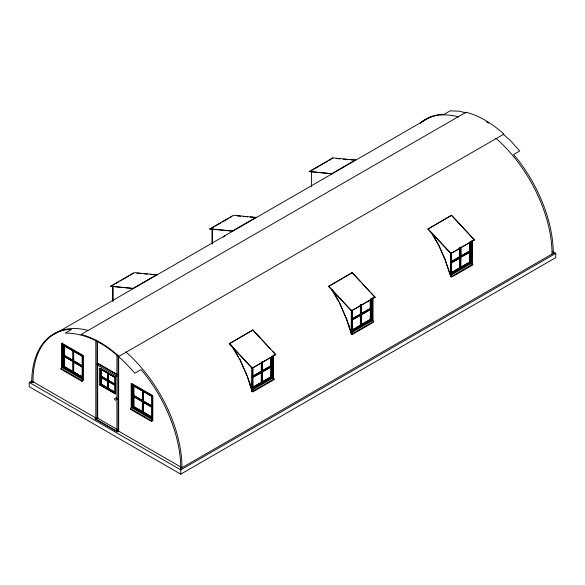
<?xml version="1.0" encoding="UTF-8"?>
<svg xmlns="http://www.w3.org/2000/svg" width="585" height="585" viewBox="0 0 585 585"><rect width="100%" height="100%" fill="white"/><g stroke="black" fill="none" stroke-linecap="round" stroke-linejoin="round"><path stroke-width="0.88" d="M229.254 343.783L252.947 329.955L275.711 354.627L252.113 368.25L229.254 343.783L252.947 329.955M252.113 368.25L275.806 354.415M328.594 286.431L352.287 272.603L375.051 297.275L351.453 310.891L328.594 286.431L352.287 272.603M351.453 310.891L375.146 297.063M427.935 229.079L451.627 215.251L474.391 239.916L450.794 253.539L427.935 229.079L451.627 215.251M450.794 253.539L474.486 239.711M62.156 343.322L83.267 355.512L83.267 380.608L82.024 381.325L60.913 369.135L61.659 367.27L61.659 343.614L62.778 342.964M82.024 381.325L82.77 379.46L82.77 355.797L61.659 343.614L62.281 344.689L62.281 367.629L63.648 366.839M151.559 421.471L130.455 409.281L131.201 407.416L131.201 383.76L152.305 395.95L152.305 419.606L151.559 421.471L152.802 420.754L152.802 395.657L131.691 383.475M223.382 237.188L224.625 235.865M118.653 356.287L118.653 431.145L117.417 431.862L95.062 418.962L95.808 417.814L95.808 340.872M117.417 431.862L118.155 430.721L118.155 355.585M114.601 398.487L114.484 399.46L115.501 400.359M110.514 286.233L133.475 288.485L110.514 286.233L134.104 272.61L157.065 274.862M209.854 228.874L232.815 231.133L209.854 228.874L233.444 215.258L256.405 217.51L250.248 216.991M309.194 171.522L332.156 173.782L309.194 171.522L332.785 157.899L355.746 160.158L350.466 159.712M110.609 286.548L114.543 284.281M116.115 283.374L118.477 282.007M120.049 281.1L121.621 280.193M123.194 279.286L128.7 276.105M130.272 275.199L133.417 273.385M209.949 229.196L213.883 226.929M215.455 226.022L220.962 222.841M222.534 221.934L228.04 218.753M229.612 217.847L231.974 216.487M311.651 170.484L327.381 161.401M328.953 160.495L332.785 157.899M133.373 288.164L156.97 274.548M232.713 230.812L256.31 217.189M332.053 173.46L355.651 159.837M49.162 337.165L430.874 116.788M82.251 378.159L63.151 367.124L63.897 366.7L64.145 345.333L64.145 355.512L72.957 360.601L63.897 355.658L64.394 355.366L70.266 358.766M64.145 356.375L72.957 361.464L64.145 356.375L64.145 366.554L72.708 371.789L72.708 350.569M73.951 350.707L73.454 350.993L73.454 372.214L73.951 371.928L78.361 374.473M31.627 381.025L29.25 382.4L29.25 386.7L180.743 474.164L555.75 257.656L555.75 253.356L552.591 251.528M33.316 381.486L31.736 382.4A105.366 60.833 60 0 1 68.986 329.399L71.472 329.494L65.264 333.084C93.527 333.033 117.285 352.821 134.799 373.23L141.007 369.647L143.493 372.418A105.366 60.833 60 0 1 180.743 468.424L553.264 253.356A105.366 60.833 60 0 0 516.014 157.343L513.528 154.572L519.736 150.981L510.449 140.619L503.188 134.184M82.149 379.102L82.149 356.155L82.77 355.797M67.334 368.104L64.394 366.407L63.897 366.7L82.273 377.31M82.522 366.985L73.454 362.035L82.273 367.124M97.549 363.036L97.051 363.329L116.92 374.795L117.417 374.51L97.549 363.036L97.549 341.209M99.903 368.272L115.552 377.018L114.806 377.449L114.806 392.506L115.303 393.939L99.903 385.047L99.903 368.272L115.303 377.164L115.303 393.939M104.071 370.963L100.898 369.42L100.898 384.477L114.806 392.506L115.303 392.221L111.647 390.107M107.976 372.93L107.479 373.223L107.479 388.279L107.976 387.987L101.395 384.191L99.903 385.047M115.055 377.303L108.225 373.647L108.225 388.703L108.722 388.418L110.185 389.266M107.976 380.893L107.479 381.179L100.898 377.376L101.395 377.091L101.395 384.191M151.807 417.456L133.431 406.846L133.431 385.625L133.68 395.657L142.499 400.747L133.431 395.804L133.928 395.518L133.928 386.188M142.499 390.568L142.25 411.935L133.68 406.699L133.68 396.52L142.499 401.61L133.431 396.667L133.928 396.374L133.928 406.56L131.815 407.774L131.815 384.835L131.201 383.76M95.808 417.814L97.051 418.531L98.17 417.887M151.573 405.705L143.493 401.039L142.996 401.325L151.807 406.414M151.683 419.248L151.683 396.308L152.305 395.95M152.056 407.131L142.996 402.18L151.807 407.277M150.835 416.323L143.493 412.074L142.996 412.366L142.996 391.146M246.877 375.702L239.682 358.971L247.126 375.555L251.967 391.233L252.215 367.219M328.69 286.226L351.556 310.686L351.307 333.881L346.218 318.35L339.022 301.619L332.024 289.502M428.03 228.874L450.896 253.334L450.647 276.529L445.558 260.998L438.355 244.267L431.796 232.903M346.218 318.35L339.395 302.452M445.558 260.998L451.02 276.764M252.215 376.491L261.034 371.395L261.532 371.687L252.713 376.777L252.464 367.3M269.861 366.305L261.78 370.97L262.277 371.256L271.089 366.166L270.592 365.881M353.757 317.86L359.636 314.467M361.852 313.187L367.731 309.794M451.627 261.356L459.715 256.691L460.205 256.976L451.393 262.065M461.192 255.835L469.272 251.17L469.77 251.455L460.951 256.552L460.702 247.075M252.464 376.63L261.283 371.541L261.283 363.058M451.145 261.926L459.956 256.837L459.956 247.506M460.702 256.405L469.521 251.316L469.521 242.833M254.665 376.221L261.532 372.543L252.464 377.493L252.713 387.818L271.089 377.208L271.089 356.835M270.84 366.883L262.029 371.972L262.029 382.151L270.84 377.062L271.089 367.022L262.277 372.118L261.78 371.826M360.623 315.052L351.804 320.141L360.872 315.191L360.623 325.231L352.053 330.459L370.429 319.849L370.429 299.476M362.1 314.196L369.449 309.955M451.145 262.782L460.205 257.839L451.393 262.928M461.441 256.844L468.79 252.603M254.416 386.254L261.034 382.436L261.532 382.729L261.532 362.356M262.511 381.581L270.592 376.916L272.705 378.137L272.705 356.075M352.287 329.75L355.227 328.053M356.696 327.205L360.375 325.084L360.872 325.37L360.872 304.997M361.852 324.229L369.932 319.564L372.045 320.785L372.045 298.723M451.627 272.398L459.715 267.733L460.205 268.018L460.205 247.645M461.192 266.877L469.272 262.212L471.386 263.433L471.386 241.371M252.464 387.672L261.283 382.583L261.283 372.404M451.145 272.968L459.956 267.879L459.956 257.692M460.702 267.447L469.521 262.358L469.77 252.318L460.702 257.268L460.702 267.447L460.951 247.214M255.294 386.612L257.583 385.288M457.792 269.7L459.32 268.822M252.486 388.52L271.586 377.493M351.826 331.168L370.927 320.141L370.927 298.964M451.159 273.817L452.688 272.932M454.216 272.047L470.267 262.789L470.267 241.612M252.735 388.667L271.835 377.632L271.835 356.455M352.068 331.315L371.175 320.28L371.175 299.103M451.408 273.955L470.516 262.928L470.516 241.751M472.256 241.042L472.007 264.201L472.007 240.296M252.961 391.116L274.072 378.926L273.327 377.778L252.215 389.968L252.961 391.833L251.718 391.116M352.302 333.757L373.413 321.575L372.667 320.426L351.556 332.616L352.302 334.474L351.058 333.757M451.642 276.405L472.753 264.223L472.007 263.075L450.896 275.257L451.642 277.122L472.753 264.939L472.753 264.223M252.961 391.833L274.072 379.643L274.072 378.926M352.302 334.474L373.413 322.291L373.413 321.575M552.437 253.356L555.75 253.356L180.743 469.865L29.25 382.4L34.215 382.4M336.404 158.52L339.922 158.82M343.439 159.113L346.956 159.412M237.064 215.872L240.581 216.172M243.214 216.392L247.616 216.764M136.846 273.151L141.241 273.524M143.873 273.751L147.391 274.043M150.908 274.343L154.425 274.643M466.179 112.993L459.488 111.201L450.201 110.836L443.993 114.419L441.507 114.324A105.366 60.833 60 0 0 420.322 123.23M369.932 308.522L370.429 308.814L361.61 313.904L361.113 313.611M361.113 314.474L361.61 314.759L370.429 309.67L370.181 319.71L361.362 324.799L361.362 314.62M361.113 324.653L361.61 324.946L361.61 304.573M261.78 382.005L262.277 382.297L262.277 361.925M66.346 346.605L67.816 347.453M71.487 349.574L72.957 350.422M74.441 351.278L75.911 352.126M77.381 352.974L82.522 355.943M134.418 385.903L135.888 386.751M137.351 387.599L141.76 390.144M145.446 392.272L146.915 393.12M148.385 393.968L152.056 396.089M63.897 345.479L82.273 356.089M133.431 385.625L151.807 396.235M62.281 344.689L82.149 356.155M97.051 364.762L116.92 376.228M131.815 384.835L151.683 396.308M105.534 371.811L106.996 372.652M114.806 377.449L100.898 369.42L100.152 368.133L100.152 384.908L115.552 393.793M102.126 376.652L107.976 380.031L107.479 380.316L100.898 376.521L101.395 376.228L101.395 369.135M115.303 384.257L108.722 380.462L108.225 380.747L115.055 384.403L108.474 380.601L108.474 373.508M81.3 365.128L73.951 360.886L73.454 361.179L82.273 366.268M134.667 395.943L142.747 400.608M82.522 366.122L73.703 361.033L73.703 351.702M152.056 406.268L143.245 401.178L143.245 390.999M101.878 377.654L107.728 381.032L107.728 388.133L101.146 384.33L101.146 377.237M109.205 381.888L115.055 385.266L108.474 381.464L108.474 388.564L115.055 392.359M68.796 368.952L71.736 370.649M79.831 375.321L81.3 376.17M134.667 406.984L142.747 411.65M82.522 377.164L73.703 372.075L73.703 361.896M152.056 417.31L143.245 412.22L143.245 402.041M75.107 373.457L76.635 374.341M78.163 375.219L79.692 376.104M82.5 378.012L63.399 366.985L63.399 344.923M133.702 407.57L152.041 418.158M151.793 418.304L132.685 407.277L132.685 385.215M61.659 367.27L82.77 379.46M131.201 407.416L152.305 419.606M60.913 368.418L82.024 380.608M130.455 408.564L151.559 420.754M117.541 429.639L97.673 418.173L97.673 364.404M118.155 430.721L116.92 430.004L116.92 354.788M95.662 417.873L32.972 381.683A105.366 60.833 60 0 1 87.779 330.349M118.506 431.065L181.204 467.261M95.062 418.604L117.417 431.503M486.406 121.695L488.563 123.157M452.147 216.121L474.391 239.916M352.185 272.807L360.221 281.407M362.071 283.389L369.486 291.323M370.722 292.646L375.051 297.275M252.844 330.167L260.259 338.093M261.495 339.417L270.146 348.675M272.617 351.322L275.711 354.627M229.349 343.578L252.215 368.038M431.116 232.289L438.114 244.413M331.775 289.648L338.773 301.765M232.684 346.854L238.366 356.704M231.119 344.726L239.433 359.117M438.728 245.093L445.434 260.025M471.685 262.329L472.256 264.054M346.466 318.203L351.68 334.115M247.404 376.396L252.34 391.475M469.77 242.124L469.77 262.497L451.393 273.107L451.393 252.735M459.715 247.36L459.715 256.691M459.715 257.554L459.715 267.733M451.518 252.844L451.518 274.899M450.647 252.632L450.647 276.529M372.916 298.394L372.916 320.522M372.667 297.655L372.667 320.668M370.678 298.818L370.678 319.995M370.181 300.185L370.181 308.668L361.362 313.757L361.362 304.427M360.623 304.858L360.623 314.189L351.804 319.278L360.872 314.335L360.375 314.043L360.375 304.712M360.375 314.905L360.375 325.084M352.177 310.196L352.177 332.258M352.053 310.087L352.053 330.459M351.307 309.984L351.307 333.881M349.318 325.721L349.318 327.527M311.425 171.368L311.425 186.418M273.575 355.746L273.575 378.758M273.327 355.007L273.327 378.02M270.84 357.537L270.84 366.02L262.029 371.109L262.029 361.779M252.837 367.548L252.837 389.61M252.713 367.446L252.713 387.818M251.967 367.336L251.967 391.233M249.978 383.073L249.978 384.879M212.333 228.574L212.333 244.047M212.084 228.72L212.084 243.769M180.743 466.991L180.743 474.164M143.493 390.853L143.493 401.039M143.493 401.895L143.493 412.074M132.934 385.069L132.934 407.131M112.993 285.933L112.993 301.399M112.744 286.072L112.744 301.121M107.728 373.076L107.728 380.177L101.146 376.374L101.146 369.274M97.051 341.494L97.051 418.531M64.394 345.187L64.394 355.366M64.394 356.228L64.394 366.407M63.151 345.07L63.151 367.124M420.447 122.806A105.366 60.833 60 0 1 458.655 116.934M495.809 138.214A105.366 60.833 60 0 1 552.028 254.073M115.728 398.743A1.053 0.607 60 0 1 116.181 397.741A1.053 0.607 60 0 1 117.117 399.116A1.053 0.607 60 0 1 116.181 399.401M125.768 351.856A105.366 60.833 60 0 1 181.986 467.707M466.033 112.24L81.096 334.481C95.37 338.115 108.123 346.554 118.967 356.345L503.904 134.097C493.06 124.305 480.314 115.867 466.033 112.24"/></g></svg>
